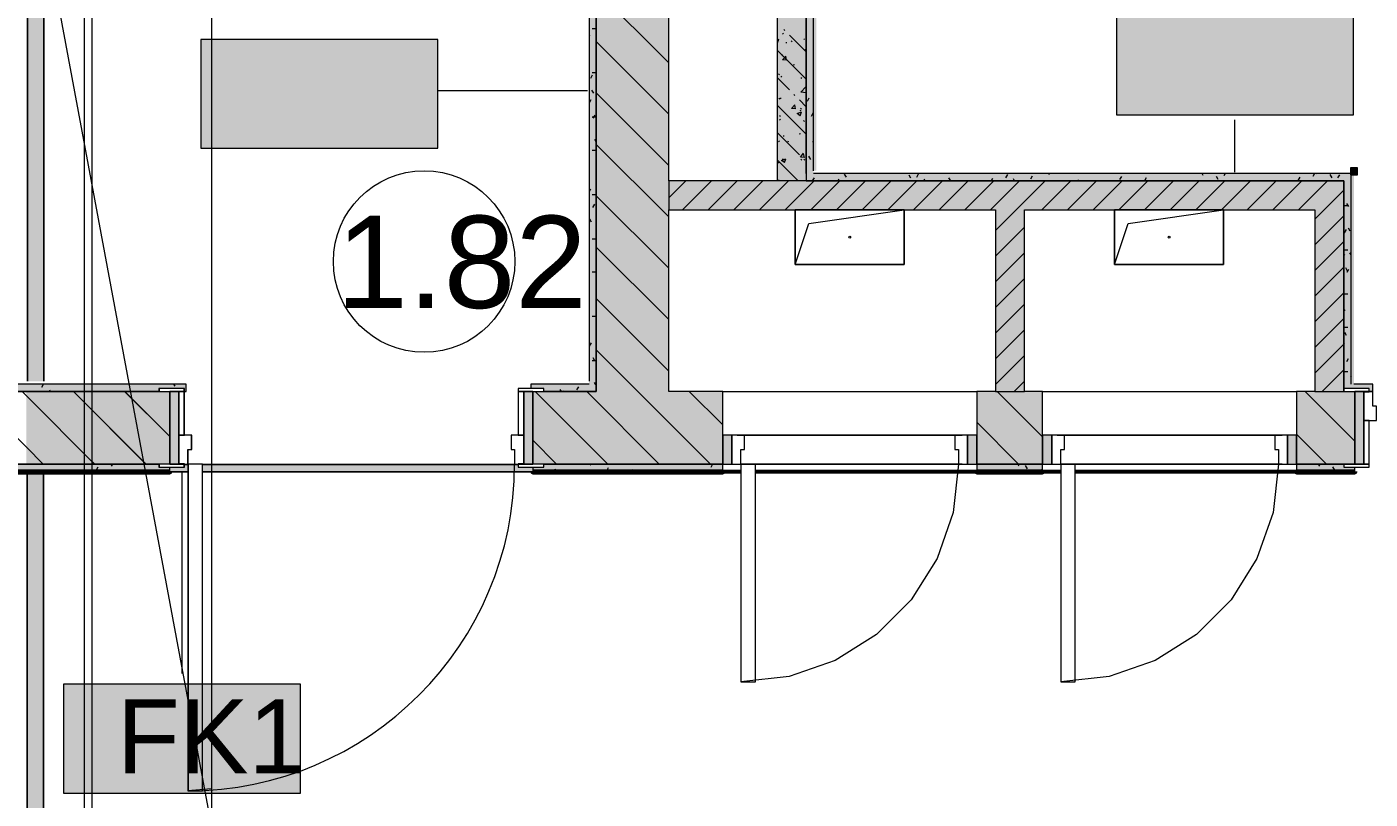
# Model space of a CAD drawing. Header units: millimetres. Extents: x -3817 to 677485, y -22715 to 103890.
# Drawn here: x 84944 to 88646, y 14389 to 16515 of the extents above; entities that cross this region are included whole.
import ezdxf

# ---------------------------------------------------------------- set-up
doc = ezdxf.new("R2010")
doc.units = ezdxf.units.MM
doc.layers.add('PDF _Геометрия', color=7, linetype='Continuous', true_color=0x1d1d1d)
doc.layers.add('PDF _Сплошная заливка', color=7, linetype='Continuous', true_color=0xffffff)
doc.layers.add('PDF _Текст', color=7, linetype='Continuous')
doc.styles.add('PDF GOST-Common', font='arial.ttf')

msp = doc.modelspace()

# ---------------------------------------------------------------- hatches: boundary and pattern name
at = {"layer": 'PDF _Сплошная заливка', "transparency": 33554559}
for color, points in [(256, [(86493.6, 15531.3), (86513.6, 15531.3), (86513.6, 18011.3), (86493.6, 18011.3), (86493.6, 15539.3)]), (256, [(86713.6, 15511.3), (86713.6, 17991.3), (86623.6, 17991.3), (86623.6, 18011.3), (86513.6, 18011.3), (86513.6, 15511.3)]), (256, [(87092, 16091.3), (87092, 16641.3), (87052, 16641.3), (87052, 16646.3), (87092, 16646.3), (87092, 16985.2), (87072, 16996.7), (87092, 17031.3), (87092, 17036.4), (87052, 17036.4), (87052, 17041.3), (87092, 17041.3), (87092, 17991.3), (87012, 17991.3), (87012, 16091.3)]), (5, [(84945.8, 15539.3), (84990.8, 15539.3), (84990.8, 17019.4), (84945.8, 17019.4), (84945.8, 15710.7)]), (5, [(84945.8, 15539.3), (84990.8, 15539.3), (84990.8, 17019.4), (84945.8, 17019.4), (84945.8, 15710.7)]), (256, [(87434.9, 16091.3), (88573.6, 16091.3), (88573.6, 16111.4), (87092, 16111.4), (87092, 16091.3)]), (256, [(88581.6, 15519.3), (88593.6, 15519.3), (88593.6, 16111.4), (88573.6, 16111.4), (88573.6, 15519.3)]), (256, [(88573.6, 16011.3), (88573.6, 16091.3), (86713.6, 16091.3), (86713.6, 16011.3), (88493.6, 16011.3)]), (256, [(87613.6, 15511.3), (87693.6, 15511.3), (87693.6, 16011.3), (87613.6, 16011.3), (87613.6, 15528.7)]), (256, [(88493.6, 15511.3), (88573.6, 15511.3), (88573.6, 16011.3), (88493.6, 16011.3), (88493.6, 15519.3)]), (256, [(85383.3, 15511.3), (85383.3, 15531.3), (71053.3, 15531.3), (71053.3, 15511.3), (85308.3, 15511.3), (85308.3, 15519.3), (85378.3, 15519.3), (85378.3, 15511.3)]), (256, [(85308.3, 15311.3), (85338.3, 15311.3), (85338.3, 15511.3), (84943.3, 15511.3), (84943.3, 15311.3)]), (256, [(88653.6, 15511.3), (88653.6, 15531.3), (88593.6, 15531.3), (88593.6, 15519.3), (88643.6, 15519.3), (88643.6, 15511.3)]), (256, [(83049.3, 15291.3), (85338.3, 15291.3), (85338.3, 15303.3), (85308.3, 15303.3), (85308.3, 15311.3), (82957.3, 15311.3), (82957.3, 15291.3), (83000.3, 15291.3)]), (5, [(84980.3, 13492.3), (84990.3, 13492.3), (84990.3, 15290.3), (84945.3, 15290.3), (84945.3, 13492.3), (84960.3, 13492.3)]), (5, [(84980.3, 13492.3), (84990.3, 13492.3), (84990.3, 15290.3), (84945.3, 15290.3), (84945.3, 13492.3), (84960.3, 13492.3)])]:
    msp.add_hatch(color=color, dxfattribs=at).paths.add_polyline_path(points)
h = msp.add_hatch(color=256, dxfattribs=at)
h.paths.add_polyline_path([(87092, 16111.4), (87112, 16111.4), (87112, 16973.6), (87092, 16985.2), (87092, 16641.3)], flags=0)
h.paths.add_polyline_path([(87112, 17019.8), (87112, 17991.3), (87092, 17991.3), (87092, 17031.3), (87101.9, 17025.6)], flags=0)
h = msp.add_hatch(color=256, dxfattribs=at)
h.paths.add_polyline_path([(85308.6, 15511.3), (85308.6, 15519.3), (85378.6, 15519.3), (85378.6, 15511.3), (85383.6, 15511.3), (85383.6, 15531.3), (85124.2, 15531.3), (85124.2, 15511.3)], flags=0)
h.paths.add_polyline_path([(86368.6, 15511.3), (86513.6, 15511.3), (86513.6, 15531.3), (86333.6, 15531.3), (86335.6, 15519.3), (86368.6, 15519.3), (86368.6, 15515.7)], flags=0)
h = msp.add_hatch(color=256, dxfattribs=at)
h.paths.add_polyline_path([(88603.6, 15311.3), (88603.6, 15511.3), (88443.6, 15511.3), (88443.6, 15311.3), (88573.6, 15311.3)], flags=0)
h.paths.add_polyline_path([(85124.2, 15311.3), (85338.6, 15311.3), (85338.6, 15511.3), (85124.2, 15511.3), (85124.2, 15419.9)], flags=0)
h.paths.add_polyline_path([(87562, 15311.3), (87743.6, 15311.3), (87743.6, 15511.3), (87562, 15511.3), (87562, 15391.3)], flags=0)
h.paths.add_polyline_path([(86368.6, 15311.3), (86862, 15311.3), (86862, 15511.3), (86338.6, 15511.3), (86338.6, 15311.3)], flags=0)
h = msp.add_hatch(color=256, dxfattribs=at)
h.paths.add_polyline_path([(85124.2, 15291.3), (85338.6, 15291.3), (85338.6, 15303.3), (85308.6, 15303.3), (85308.6, 15311.3), (85124.2, 15309.5)], flags=0)
h.paths.add_polyline_path([(98043.6, 15291.3), (98043.6, 15311.3), (97763.6, 15311.3), (97763.6, 15291.3)], flags=0)
h.paths.add_polyline_path([(88573.6, 15291.3), (88603.6, 15291.3), (88603.6, 15303.3), (88573.6, 15303.3), (88573.6, 15311.3), (88443.6, 15311.3), (88443.6, 15291.3)], flags=0)
h.paths.add_polyline_path([(96749.4, 15291.3), (97063.6, 15291.3), (97063.6, 15311.3), (96748.6, 15311.3), (96748.6, 15303.3), (96693.6, 15303.3), (96693.6, 15291.3), (96748.6, 15291.3)], flags=0)
h.paths.add_polyline_path([(89683.6, 15291.3), (91543.6, 15291.3), (91543.6, 15303.3), (91513.6, 15303.3), (91513.6, 15311.3), (89683.6, 15311), (89683.6, 15303.3), (89653.6, 15303.3), (89653.6, 15291.3)], flags=0)
h.paths.add_polyline_path([(87743.6, 15291.3), (87743.6, 15311.3), (87562, 15311.3), (87562, 15291.3)], flags=0)
h.paths.add_polyline_path([(94723.6, 15291.3), (95243.6, 15291.3), (95243.6, 15303.3), (95188.6, 15303.3), (95188.6, 15311.3), (94778.6, 15311.3), (94778.6, 15303.3), (94723.6, 15303.3)], flags=0)
h.paths.add_polyline_path([(86368.6, 15291.3), (86862, 15291.3), (86862, 15311.3), (86368.6, 15311.3), (86368.6, 15303.3), (86338.6, 15303.3), (86338.6, 15291.3)], flags=0)
h.paths.add_polyline_path([(92523.6, 15291.3), (93273.6, 15291.3), (93273.6, 15303.3), (93218.6, 15303.3), (93218.6, 15311.3), (92523.6, 15310.6), (92523.6, 15303.3), (92493.6, 15303.3), (92493.6, 15291.3)], flags=0)
at = {"layer": 'PDF _Сплошная заливка', "true_color": 0x494949, "transparency": 33554559}
h = msp.add_hatch(color=251, dxfattribs=at)
h.paths.add_polyline_path([(85338.3, 15290.3), (85388.3, 15291.3), (85388.3, 15310.4), (85378.3, 15310.4), (85378.3, 15303.3), (85338.3, 15303.3), (85338.3, 15291.3)], flags=0)
h.paths.add_polyline_path([(85428.3, 15290.3), (85453.3, 15291.3), (85453.3, 15310.4), (85428.3, 15310.4), (85428.3, 15291.3)], flags=0)
h = msp.add_hatch(color=251, dxfattribs=at)
h.paths.add_polyline_path([(85388.6, 15290.3), (85388.6, 15310.4), (85378.6, 15310.4), (85378.6, 15303.3), (85338.6, 15303.3), (85338.6, 15290.3)], flags=0)
h.paths.add_polyline_path([(86104.3, 15290.3), (86338.6, 15291.3), (86338.6, 15303.3), (86298.6, 15303.3), (86298.6, 15310.4), (85428.6, 15310.4), (85428.6, 15290.3)], flags=0)

# ---------------------------------------------------------------- linework, layer by layer
at = {"layer": 'PDF _Геометрия', "color": 7, "lineweight": 9}
for points in [[(85124.2, 5212.4), (85124.2, 16952.3), (84824.2, 17102.3), (85424.2, 17402.3), (85124.2, 17552.3), (85124.2, 29292.1)], [(85453.3, 29292.1), (85453.3, 17552.3), (85753.3, 17402.3), (85153.3, 17102.3), (85453.3, 16952.3), (85453.3, 5212.4)], [(86493.6, 17991.3), (86493.6, 15539.3)], [(87092, 16111.4), (87092, 16985.2), (87092, 16111.4), (87092, 16091.3), (88573.6, 16091.3), (87092, 16091.3), (87012, 16091.3)], [(86489.6, 16339.1), (86077.1, 16339.1)], [(88273.3, 16115.3), (88273.3, 16259.3)], [(88573.6, 16111.4), (87112, 16111.4)], [(88593.6, 15531.3), (88593.6, 16111.4)], [(86713.6, 16091.3), (86713.6, 16011.3)], [(87062, 15861.4), (87099.5, 15973.8), (87362, 16011.3)], [(87942, 15861.4), (87979.5, 15973.8), (88242, 16011.3)], [(85338.3, 15531.3), (71073.3, 15531.3)], [(86493.6, 15531.3), (86338.6, 15531.3)], [(87613.6, 15511.3), (87693.6, 15511.3)], [(88493.6, 15511.3), (88573.6, 15511.3)], [(88603.6, 15531.3), (88601.6, 15531.3)], [(83000.3, 15291.3), (85338.3, 15291.3)], [(85124.2, 15291.3), (85338.6, 15291.3)], [(85338.3, 15290.3), (85388.3, 15290.3), (85338.3, 15290.3), (85338.3, 15303.3)], [(85338.6, 15290.3), (85388.6, 15290.3), (85338.6, 15290.3), (85338.6, 15303.3)], [(85371.8, 15290.9), (85371.8, 14735)], [(86338.6, 15303.3), (86338.6, 15290.3), (85428.6, 15290.3), (86338.6, 15290.3)], [(86338.6, 15291.3), (86862, 15291.3)], [(87562, 15291.3), (87743.6, 15291.3)], [(88443.6, 15291.3), (88603.6, 15291.3)]]:
    msp.add_lwpolyline(points, dxfattribs=at)
at = {"layer": 'PDF _Геометрия', "color": 9, "lineweight": 9, "true_color": 0xc0c0c0}
for points in [[(86513.6, 17991.3), (86623.6, 17991.3), (86623.6, 18011.3), (86513.6, 18011.3), (86513.6, 17991.3), (86513.6, 15511.3), (86368.6, 15511.3), (86513.6, 15511.3), (86513.6, 15531.3), (86513.6, 18011.3), (86493.6, 18011.3), (85213.6, 18011.3), (85213.6, 17991.3), (85213.6, 17507.6), (85213.6, 18011.3), (86513.6, 18011.3)], [(87112, 16119.3), (87112, 16973.6)], [(88593.6, 16111.4), (88573.6, 16111.4)], [(88573.6, 15511.3), (88573.6, 16011.3), (88573.6, 16091.3), (88573.6, 15511.3), (88593.6, 15511.3)], [(86862, 15291.3), (86862, 15311.3), (86368.6, 15311.3), (86862, 15311.3), (86862, 15511.3), (86713.6, 15511.3), (86713.6, 16011.3), (87613.6, 16011.3), (87613.6, 15511.3), (87562, 15511.3), (87562, 15311.3), (87743.6, 15311.3), (87743.6, 15511.3), (87693.6, 15511.3), (87693.6, 16011.3), (88493.6, 16011.3), (88493.6, 15511.3), (88443.6, 15511.3), (88443.6, 15311.3), (88573.6, 15311.3), (88443.6, 15311.3), (88443.6, 15291.3)], [(71053.3, 15611.4), (71053.3, 15531.3), (71053.3, 15511.3), (85308.3, 15511.3), (84943.3, 15511.3), (71053.3, 15511.3), (71053.3, 15606.3)], [(85378.6, 15511.3), (85383.6, 15511.3), (85383.6, 15531.3), (85124.2, 15531.3)], [(85378.3, 15511.3), (85383.3, 15511.3), (85383.3, 15531.3), (85338.3, 15531.3)], [(85338.3, 15311.3), (85338.3, 15511.3)], [(85338.6, 15311.3), (85338.6, 15511.3)], [(86338.6, 15531.3), (86333.6, 15531.3), (86333.6, 15519.3)], [(86338.6, 15511.3), (86338.6, 15311.3)], [(86862, 15391.3), (86862, 15511.3), (87562, 15511.3), (87562, 15391.3)], [(87743.6, 15391.3), (87743.6, 15511.3), (88443.6, 15511.3), (88443.6, 15391.3)], [(88643.6, 15511.3), (88653.6, 15511.3), (88653.6, 15531.3), (88603.6, 15531.3)], [(88603.6, 15311.3), (88603.6, 15511.3)], [(82800.3, 15291.3), (82800.3, 15311.3), (77543.1, 15311.3), (77523.1, 15311.3), (77523.1, 15182.5), (77523.1, 15311.3), (84943.3, 15311.3), (85308.3, 15311.3), (82957.3, 15311.3), (82957.3, 15291.3), (83000.3, 15291.3)], [(85338.3, 15291.3), (85338.3, 15303.3)], [(85338.6, 15291.3), (85338.6, 15303.3)], [(86338.6, 15303.3), (86338.6, 15291.3)], [(87512, 15311.3), (86952, 15311.3)], [(87743.6, 15291.3), (87743.6, 15311.3), (87562, 15311.3), (87562, 15291.3)], [(88393.6, 15311.3), (87833.6, 15311.3)], [(88603.6, 15291.3), (88603.6, 15303.3)]]:
    msp.add_lwpolyline(points, dxfattribs=at)
at = {"layer": 'PDF _Геометрия', "color": 253, "lineweight": 9, "true_color": 0xaaaaaa}
for points in [[(85103.3, 15884.5), (85103.3, 17472)], [(85103.6, 15408.3), (85103.6, 16043.3)], [(85103.3, 14773.3), (85103.3, 15408.3)], [(86902, 15391.3), (87522, 15391.3), (86902, 15391.3)], [(87783.6, 15391.3), (88403.6, 15391.3), (87783.6, 15391.3)], [(87512, 15311.3), (87496.9, 15177.8), (87452.6, 15051), (87381.1, 14937.3), (87286.1, 14842.3), (87172.3, 14770.8), (87045.5, 14726.4), (86912, 14711.3)], [(86912, 15311.3), (87522, 15311.3), (86952, 15311.3)], [(88393.6, 15311.3), (88378.5, 15177.8), (88334.2, 15051), (88262.7, 14937.3), (88167.7, 14842.3), (88053.9, 14770.8), (87927.1, 14726.4), (87793.6, 14711.3)], [(87793.6, 15311.3), (88403.6, 15311.3), (87833.6, 15311.3)], [(88003.4, 15311.3), (88638.4, 15311.3)], [(85103.6, 13344.5), (85103.6, 14932)], [(85453.3, 14417), (85388.3, 14411.3)]]:
    msp.add_lwpolyline(points, dxfattribs=at)
at = {"layer": 'PDF _Геометрия', "color": 7, "lineweight": 9}
for points in [[(84945.8, 15539.3), (84945.8, 17019.4)], [(84945.8, 15539.3), (84945.8, 17019.4)], [(84990.8, 15539.3), (84990.8, 17019.4)], [(84990.8, 15539.3), (84990.8, 17019.4)], [(88599.9, 16573.2), (87946.8, 16573.2), (87946.8, 16273.2), (88599.9, 16273.2)], [(86077.1, 16481), (85424, 16481), (85424, 16181), (86077.1, 16181)], [(87362, 16011.3), (87362, 15861.4), (87062, 15861.4), (87062, 16011.3)], [(87362, 16011.3), (87062, 16011.3), (87062, 15861.4), (87362, 15861.4)], [(88242, 16011.3), (88242, 15861.4), (87942, 15861.4), (87942, 16011.3)], [(88242, 16011.3), (87942, 16011.3), (87942, 15861.4), (88242, 15861.4)], [(84990.3, 15290.3), (84945.3, 15290.3), (84945.3, 13492.3), (84945.3, 15290.3), (84990.3, 15290.3), (84990.3, 13492.3)], [(84945.3, 15290.3), (84945.3, 13492.3)], [(84990.3, 15290.3), (84990.3, 13492.3)], [(85378.3, 15310.4), (85388.3, 15310.4)], [(85378.6, 15310.4), (85388.6, 15310.4)], [(85428.3, 15310.4), (85453.3, 15310.4)], [(85428.3, 15290.3), (85453.3, 15290.3)], [(85428.6, 15310.4), (86298.6, 15310.4)], [(85698.4, 14704.9), (85045.2, 14704.9), (85045.2, 14404.9), (85698.4, 14404.9)]]:
    msp.add_lwpolyline(points, close=True, dxfattribs=at)
at = {"layer": 'PDF _Геометрия', "color": 250, "lineweight": 9, "true_color": 0x3c3c3c}
msp.add_lwpolyline([(84979.4, 13493.1), (85491.8, 14109.7), (85717, 14109.7), (85491.8, 14109.7), (84951.7, 17007.8)], dxfattribs=at)
at = {"layer": 'PDF _Геометрия', "lineweight": 9}
for points in [[(86713.6, 16416.2), (86513.6, 16616.2)], [(86713.6, 16274.8), (86513.6, 16474.8)], [(86713.6, 16133.4), (86513.6, 16333.4)], [(86713.6, 15991.9), (86513.6, 16191.9)], [(86713.6, 16044.3), (86760.6, 16091.3)], [(86751.3, 16011.3), (86831.3, 16091.3)], [(86822, 16011.3), (86902, 16091.3)], [(86892.7, 16011.3), (86972.7, 16091.3)], [(86963.4, 16011.3), (87043.4, 16091.3)], [(87034.2, 16011.3), (87114.2, 16091.3)], [(87104.9, 16011.3), (87184.9, 16091.3)], [(87175.6, 16011.3), (87255.6, 16091.3)], [(87246.3, 16011.3), (87326.3, 16091.3)], [(87317, 16011.3), (87397, 16091.3)], [(87387.7, 16011.3), (87467.7, 16091.3)], [(87458.4, 16011.3), (87538.4, 16091.3)], [(87529.1, 16011.3), (87609.1, 16091.3)], [(87599.8, 16011.3), (87679.8, 16091.3)], [(87613.6, 15954.4), (87670.6, 16011.3), (87750.6, 16091.3)], [(87741.3, 16011.3), (87821.3, 16091.3)], [(87812, 16011.3), (87892, 16091.3)], [(87882.7, 16011.3), (87962.7, 16091.3)], [(87953.4, 16011.3), (88033.4, 16091.3)], [(88024.1, 16011.3), (88104.1, 16091.3)], [(88094.8, 16011.3), (88174.8, 16091.3)], [(88165.5, 16011.3), (88245.5, 16091.3)], [(88236.2, 16011.3), (88316.2, 16091.3)], [(88306.9, 16011.3), (88386.9, 16091.3)], [(88377.7, 16011.3), (88457.7, 16091.3)], [(88448.4, 16011.3), (88528.4, 16091.3)], [(88493.6, 15985.8), (88519.1, 16011.3), (88573.6, 16065.8)], [(86713.6, 15850.5), (86513.6, 16050.5)], [(88493.6, 15915.1), (88573.6, 15995.1)], [(87613.6, 15883.7), (87693.6, 15963.7)], [(88493.6, 15844.4), (88573.6, 15924.4)], [(86713.6, 15709.1), (86513.6, 15909.1)], [(87613.6, 15813), (87693.6, 15893)], [(88493.6, 15773.7), (88573.6, 15853.7)], [(87613.6, 15742.2), (87693.6, 15822.2)], [(88493.6, 15703), (88573.6, 15783)], [(86713.6, 15567.7), (86513.6, 15767.7)], [(87613.6, 15671.5), (87693.6, 15751.5)], [(88493.6, 15632.3), (88573.6, 15712.3)], [(87613.6, 15600.8), (87693.6, 15680.8)], [(86828.5, 15311.3), (86628.5, 15511.3), (86513.6, 15626.2)], [(88493.6, 15561.6), (88573.6, 15641.6)], [(87613.6, 15530.1), (87693.6, 15610.1)], [(88514.1, 15511.3), (88573.6, 15570.9)], [(84989.7, 15311.3), (84943.3, 15357.8), (84789.7, 15511.3)], [(85131.1, 15311.3), (84943.3, 15499.2), (84931.1, 15511.3)], [(85272.5, 15311.3), (85072.5, 15511.3)], [(85338.3, 15387), (85213.9, 15511.3)], [(85338.6, 15387), (85214.3, 15511.3)], [(86545.6, 15311.3), (86345.6, 15511.3)], [(86687.1, 15311.3), (86487.1, 15511.3)], [(86862, 15419.3), (86769.9, 15511.3)], [(87743.6, 15386.2), (87618.4, 15511.3)], [(87665.5, 15511.3), (87693.6, 15539.4)], [(88603.6, 15374.7), (88467, 15511.3)], [(85272.8, 15311.3), (85124.2, 15459.9)], [(87677, 15311.3), (87562, 15426.4)], [(86404.2, 15311.3), (86338.6, 15377)], [(88525.5, 15311.3), (88443.6, 15393.3)], [(85131.4, 15311.3), (85124.2, 15318.5)]]:
    msp.add_lwpolyline(points, dxfattribs=at)
at = {"layer": 'PDF _Геометрия', "color": 9, "lineweight": 9, "true_color": 0xc0c0c0}
for points in [[(87012, 16561.3), (87012, 16091.3), (86713.6, 16091.3), (86713.6, 16561.3)], [(85308.6, 15511.3), (85124.2, 15511.3)], [(85124.2, 15311.3), (85308.6, 15311.3)]]:
    msp.add_lwpolyline(points, close=True, dxfattribs=at)
at = {"layer": 'PDF _Геометрия', "color": 253, "lineweight": 9, "true_color": 0x9b9b9b}
for points in [[(86502, 16511.3), (86512, 16511.3)], [(86495.3, 16491.8), (86493.6, 16488.8)], [(87111.6, 16419.8), (87112, 16419.8)], [(86502.4, 16382.2), (86497.4, 16373.5)], [(86502, 16389.4), (86512, 16389.4)], [(86506.4, 16332.8), (86501.3, 16341.5)], [(87111.6, 16328.4), (87112, 16328.4)], [(86498.3, 16314.1), (86493.6, 16305.9)], [(87099.5, 16319), (87094.4, 16310.3)], [(86502, 16267.4), (86512, 16267.4)], [(86509.5, 16272.5), (86504.5, 16263.8)], [(87110.6, 16277.4), (87105.6, 16268.7)], [(86513.6, 16198.4), (86509.5, 16205.4)], [(87112, 16198.3), (87110.7, 16200.6)], [(87111.6, 16206.5), (87112, 16206.5)], [(86502, 16176), (86512, 16176)], [(87104.5, 16150.2), (87099.5, 16158.9)], [(87203, 16101.5), (87198, 16110.2)], [(87380.7, 16098.5), (87375.7, 16107.2)], [(87401, 16109.7), (87396, 16101)], [(87646.7, 16108.6), (87641.7, 16099.9)], [(87714.8, 16104.6), (87709.7, 16095.9)], [(87762.5, 16107.8), (87760.5, 16111.4)], [(87960.5, 16103.5), (87955.5, 16094.8)], [(88186, 16105.9), (88182.8, 16111.4)], [(88227.6, 16094.7), (88222.6, 16103.4)], [(88246.6, 16111.4), (88242.8, 16104.8)], [(88493, 16111.4), (88488.6, 16103.7)], [(88499.7, 16111.1), (88499.6, 16111.4)], [(88541.4, 16099.9), (88536.4, 16108.6)], [(88561.6, 16108.4), (88556.6, 16099.6)], [(86497.2, 16068.4), (86493.6, 16062.1)], [(87113.6, 16099.7), (87108.8, 16091.3)], [(87181.6, 16095.6), (87179.2, 16091.3)], [(87420.1, 16091.3), (87417.3, 16096.1)], [(87490.4, 16091.4), (87485.4, 16100.1)], [(87605.1, 16097.5), (87601.5, 16091.3)], [(87666.4, 16091.3), (87663.1, 16097.2)], [(87842.4, 16091.3), (87840.8, 16094.2)], [(88028.5, 16099.4), (88023.9, 16091.3)], [(88452, 16101.3), (88446.9, 16092.6)], [(88593.6, 16070.5), (88593.2, 16071.1)], [(86502, 16054.1), (86512, 16054.1)], [(88587.1, 16020.7), (88582.1, 16029.4)], [(86508.4, 16026.8), (86503.4, 16018.1)], [(88574.6, 16023.6), (88584.7, 16023.6)], [(86500.4, 15977.4), (86495.4, 15986.1)], [(88579.9, 15957), (88574.8, 15948.3)], [(88591.2, 15952.7), (88586.2, 15961.4)], [(86502, 15932.1), (86512, 15932.1)], [(88575.8, 15889), (88573.6, 15885.2)], [(88574.6, 15901.7), (88584.7, 15901.7)], [(88593.6, 15887.6), (88590.2, 15893.4)], [(88584.1, 15843), (88579.1, 15851.7)], [(88586.9, 15847.4), (88581.9, 15838.7)], [(86502, 15840.7), (86512, 15840.7)], [(88574.6, 15779.8), (88584.7, 15779.8)], [(88577, 15733.3), (88573.6, 15739.3)], [(86502, 15718.8), (86512, 15718.8)], [(88574.6, 15688.3), (88584.7, 15688.3)], [(88581.1, 15665.3), (88576.1, 15674)], [(86499.1, 15645), (86494.1, 15636.2)], [(88574.7, 15643.3), (88573.6, 15641.4)], [(86502, 15596.9), (86512, 15596.9)], [(86509.7, 15595.6), (86504.6, 15604.3)], [(88585.8, 15601.6), (88580.8, 15592.9)], [(88574.6, 15566.4), (88584.7, 15566.4)], [(88593.6, 15554.1), (88592, 15551.3)], [(84989.8, 15530.7), (84984.8, 15522)], [(85009.4, 15511.3), (85007.6, 15514.5)], [(85084.3, 15511.4), (85084.3, 15511.3)], [(85352.8, 15526.2), (85349.8, 15531.3)], [(85353.1, 15526.2), (85350.1, 15531.3)], [(86417.5, 15511.3), (86414.3, 15516.9)], [(86422.9, 15513), (86422, 15511.3)], [(86464.6, 15524.1), (86459.5, 15515.4)], [(86513.6, 15527.8), (86511.5, 15531.3), (86508.7, 15536.3)], [(84995.6, 15291.3), (84993.4, 15295.1)], [(85140.1, 15303.2), (85135, 15294.5)], [(85140.4, 15303.2), (85135.3, 15294.5)], [(85180, 15311.3), (85176.7, 15305.6)], [(85180.3, 15311.3), (85177, 15305.6)], [(86403.7, 15291.3), (86400.1, 15297.6)], [(86447.3, 15311.3), (86447.3, 15311.3)], [(86499.6, 15308.2), (86497.8, 15311.3)], [(86546.7, 15300.7), (86541.7, 15292)], [(86579.7, 15291.3), (86577.8, 15294.6)], [(86614.8, 15296.6), (86611.7, 15291.3)], [(86834.1, 15310.8), (86829.1, 15302.1)], [(87679.1, 15311.3), (87676, 15305.9)], [(87701.9, 15298.4), (87696.8, 15307.2)], [(87741.2, 15291.3), (87738.5, 15296)], [(88507.1, 15305.8), (88503.9, 15311.3)], [(88523.8, 15311.3), (88522.8, 15309.6)], [(88548.7, 15294.7), (88543.7, 15303.4)]]:
    msp.add_lwpolyline(points, dxfattribs=at)
at = {"layer": 'PDF _Геометрия', "color": 252, "lineweight": 9, "true_color": 0x878787}
for points in [[(87012, 16480.2), (87016.4, 16481.9)], [(87012.8, 16471.1), (87016.4, 16481.8)], [(87026.9, 16495.8), (87029.6, 16497.9)], [(87033.1, 16505.3), (87030.6, 16507.9)], [(87035.8, 16472.2), (87039.1, 16472.7)], [(87092, 16446.5), (87045.7, 16492.8)], [(87051, 16476.7), (87053.8, 16474.9)], [(87085.1, 16482.4), (87087.6, 16480.2)], [(87012, 16471.7), (87012.8, 16471.1)], [(87092, 16371), (87012, 16451)], [(87024.8, 16436.7), (87027.4, 16438.7)], [(87088.4, 16452.8), (87091.3, 16451)], [(87037.7, 16423.5), (87027.1, 16424.5), (87035.7, 16434.7)], [(87037.7, 16423.5), (87035.7, 16434.6)], [(87056.3, 16411), (87059.6, 16411.4)], [(87045.7, 16341.9), (87012, 16375.6)], [(87015.6, 16386.3), (87018.4, 16384.5)], [(87022.6, 16377.5), (87025.3, 16379.5)], [(87077.7, 16376.3), (87080.2, 16374.1)], [(87012, 16341.1), (87012.9, 16341.3)], [(87060.7, 16326.8), (87058.2, 16329.3)], [(87092, 16333.6), (87077.3, 16335.9), (87091.1, 16350.3)], [(87092, 16342.9), (87091.1, 16350.2)], [(87092, 16220.1), (87012, 16300.1)], [(87016.7, 16319.5), (87019.1, 16317.2)], [(87020.4, 16318.3), (87023.1, 16320.3)], [(87062.4, 16289.8), (87051.8, 16290.7), (87060.3, 16300.9)], [(87062.4, 16289.7), (87060.3, 16300.9)], [(87092, 16295.6), (87073.3, 16314.2)], [(87075.9, 16291.5), (87078.7, 16289.7)], [(87018.3, 16259.1), (87020.9, 16261.1)], [(87018.4, 16271.6), (87021.3, 16269.8)], [(87075.7, 16270.6), (87066.8, 16276.6), (87079.3, 16281.4)], [(87075.1, 16285.5), (87078.4, 16285.9)], [(87075.7, 16270.5), (87079.3, 16281.3)], [(87084.6, 16257.3), (87087, 16255)], [(87073.3, 16163.4), (87012, 16224.7)], [(87028.3, 16215.4), (87031.6, 16215.8)], [(87072.8, 16221.2), (87076.1, 16221.7)], [(87016.1, 16199.9), (87018.8, 16201.9)], [(87040.5, 16201.1), (87043.3, 16199.3)], [(87069.9, 16091.3), (87012, 16149.2)], [(87014, 16140.7), (87016.6, 16142.8)], [(87032.4, 16141.7), (87023.6, 16147.6), (87036, 16152.4)], [(87026, 16151.1), (87029.3, 16151.5)], [(87032.4, 16141.6), (87036, 16152.4)], [(87087.1, 16156), (87076.4, 16157), (87085, 16167.2)], [(87077.2, 16151.2), (87079.7, 16148.9)], [(87087.1, 16156), (87085, 16167.1)], [(87088.4, 16148.3), (87085.9, 16150.8)], [(87016.1, 16094.4), (87018.6, 16092.1)]]:
    msp.add_lwpolyline(points, dxfattribs=at)
at = {"layer": 'PDF _Геометрия', "color": 7, "lineweight": 20}
msp.add_lwpolyline([(88591.6, 16127.1), (88591.6, 16107.6), (88611.6, 16107.6), (88611.6, 16127.1)], close=True, dxfattribs=at)
at = {"layer": 'PDF _Геометрия', "color": 253, "lineweight": 13, "true_color": 0xaaaaaa}
for points in [[(85378.3, 15519.3), (85308.3, 15519.3), (85308.3, 15511.3), (85378.3, 15511.3)], [(85378.6, 15519.3), (85308.6, 15519.3), (85308.6, 15511.3), (85378.6, 15511.3)], [(85363.3, 15511.3), (85338.3, 15511.3), (85338.3, 15311.3), (85363.3, 15311.3)], [(85363.6, 15511.3), (85338.6, 15511.3), (85338.6, 15311.3), (85363.6, 15311.3)], [(85378.3, 15511.3), (85363.3, 15511.3), (85363.3, 15391.3), (85378.3, 15391.3)], [(85378.6, 15511.3), (85363.6, 15511.3), (85363.6, 15391.3), (85378.6, 15391.3)], [(86298.6, 15519.3), (86298.6, 15511.3), (86368.6, 15511.3), (86368.6, 15519.3)], [(86298.6, 15511.3), (86298.6, 15391.3), (86313.6, 15391.3), (86313.6, 15511.3)], [(86313.6, 15511.3), (86313.6, 15311.3), (86338.6, 15311.3), (86338.6, 15511.3)], [(88643.6, 15511.3), (88643.6, 15519.3), (88573.6, 15519.3), (88573.6, 15511.3)], [(88628.6, 15311.3), (88628.6, 15511.3), (88603.6, 15511.3), (88603.6, 15311.3)], [(88653.6, 15511.3), (88628.6, 15511.3), (88628.6, 15431.3), (88663.6, 15431.3), (88663.6, 15471.3), (88653.6, 15471.3)], [(88643.6, 15510.3), (88643.6, 15511.3), (88628.6, 15511.3), (88628.6, 15510.3)], [(88643.6, 15311.3), (88643.6, 15431.3), (88628.6, 15431.3), (88628.6, 15311.3)], [(85388.3, 15311.3), (85388.3, 15351.3), (85398.3, 15351.3), (85398.3, 15391.3), (85363.3, 15391.3), (85363.3, 15311.3)], [(85388.6, 15311.3), (85388.6, 15351.3), (85398.6, 15351.3), (85398.6, 15391.3), (85363.6, 15391.3), (85363.6, 15311.3)], [(86288.6, 15311.3), (86313.6, 15311.3), (86313.6, 15391.3), (86278.6, 15391.3), (86278.6, 15351.3), (86288.6, 15351.3)], [(86887, 15391.3), (86862, 15391.3), (86862, 15311.3), (86887, 15311.3)], [(86912, 15311.3), (86912, 15351.3), (86922, 15351.3), (86922, 15391.3), (86887, 15391.3), (86887, 15311.3)], [(87512, 15311.3), (87537, 15311.3), (87537, 15391.3), (87502, 15391.3), (87502, 15351.3), (87512, 15351.3)], [(87537, 15391.3), (87537, 15311.3), (87562, 15311.3), (87562, 15391.3)], [(87768.6, 15391.3), (87743.6, 15391.3), (87743.6, 15311.3), (87768.6, 15311.3)], [(87793.6, 15311.3), (87793.6, 15351.3), (87803.6, 15351.3), (87803.6, 15391.3), (87768.6, 15391.3), (87768.6, 15311.3)], [(88393.6, 15311.3), (88418.6, 15311.3), (88418.6, 15391.3), (88383.6, 15391.3), (88383.6, 15351.3), (88393.6, 15351.3)], [(88418.6, 15391.3), (88418.6, 15311.3), (88443.6, 15311.3), (88443.6, 15391.3)], [(85378.3, 15311.3), (85308.3, 15311.3), (85308.3, 15303.3), (85378.3, 15303.3)], [(85378.6, 15311.3), (85308.6, 15311.3), (85308.6, 15303.3), (85378.6, 15303.3)], [(85378.3, 15312.3), (85363.3, 15312.3), (85363.3, 15311.3), (85378.3, 15311.3)], [(85378.6, 15312.3), (85363.6, 15312.3), (85363.6, 15311.3), (85378.6, 15311.3)], [(85388.3, 14411.3), (85428.3, 14411.3), (85428.3, 15311.3), (85388.3, 15311.3)], [(85388.6, 14411.3), (85428.6, 14411.3), (85428.6, 15311.3), (85388.6, 15311.3)], [(86298.6, 15312.3), (86298.6, 15311.3), (86313.6, 15311.3), (86313.6, 15312.3)], [(86298.6, 15311.3), (86298.6, 15303.3), (86368.6, 15303.3), (86368.6, 15311.3)], [(86912, 14711.3), (86952, 14711.3), (86952, 15311.3), (86912, 15311.3)], [(87793.6, 14711.3), (87833.6, 14711.3), (87833.6, 15311.3), (87793.6, 15311.3)], [(88643.6, 15303.3), (88643.6, 15311.3), (88573.6, 15311.3), (88573.6, 15303.3)]]:
    msp.add_lwpolyline(points, close=True, dxfattribs=at)
at = {"layer": 'PDF _Геометрия', "color": 231, "lineweight": 70, "true_color": 0xff80c0}
for points in [[(83000.3, 15291.3), (83000.3, 15290.3), (85338.3, 15290.3), (85338.3, 15291.3)], [(85124.2, 15290.3), (85338.6, 15290.3), (85338.6, 15291.3)], [(86338.6, 15291.3), (86338.6, 15290.3), (86862, 15290.3), (86862, 15291.3)], [(87562, 15291.3), (87562, 15290.3), (87743.6, 15290.3), (87743.6, 15291.3)], [(88443.6, 15291.3), (88443.6, 15290.3), (88603.6, 15290.3), (88603.6, 15291.3)]]:
    msp.add_lwpolyline(points, dxfattribs=at)
at = {"layer": 'PDF _Геометрия', "color": 231, "lineweight": 9, "true_color": 0xff80c0}
for points in [[(85338.3, 15291.3), (83000.3, 15291.3)], [(85338.6, 15291.3), (85124.2, 15291.3)], [(86862, 15291.3), (86338.6, 15291.3)], [(87743.6, 15291.3), (87562, 15291.3)], [(88603.6, 15291.3), (88523.6, 15291.3), (88443.6, 15291.3)]]:
    msp.add_lwpolyline(points, dxfattribs=at)
at = {"layer": 'PDF _Геометрия', "color": 231, "lineweight": 53, "true_color": 0xff80c0}
for points in [[(86862, 15291.3), (86912, 15291.3)], [(86912, 15290.3), (86862, 15290.3)], [(86952, 15291.3), (87562, 15291.3)], [(87562, 15290.3), (86952, 15290.3)], [(87743.6, 15291.3), (87793.6, 15291.3)], [(87793.6, 15290.3), (87743.6, 15290.3)], [(87833.6, 15291.3), (88443.6, 15291.3)], [(88443.6, 15290.3), (87833.6, 15290.3)]]:
    msp.add_lwpolyline(points, dxfattribs=at)
at = {"layer": 'PDF _Геометрия', "color": 7, "lineweight": 9}
for centre, radius in [((86039.1, 15869.2), 250), ((86039.1, 15869.2), 250), ((87212, 15936.3), 2.5), ((88092, 15936.3), 2.5)]:
    msp.add_circle(centre, radius, dxfattribs=at)
at = {"layer": 'PDF _Геометрия', "color": 253, "lineweight": 9, "true_color": 0xaaaaaa}
msp.add_arc((85388.6, 15311.4), 900, 270.0001, 359.9998, dxfattribs=at)
at = {"layer": 'PDF _Сплошная заливка', "color": 1, "lineweight": 35, "transparency": 33554559}
for points in [[(87120, 16119.3), (87120, 16969), (87112, 16119.3), (87112, 16973.6)], [(88591.6, 16107.6), (88611.6, 16107.6), (88591.6, 16127.1), (88611.6, 16127.1)], [(88601.6, 15531.3), (88601.6, 16111.4), (88593.6, 15531.3), (88593.6, 16111.4)]]:
    msp.add_solid(points, dxfattribs=at)
at = {"layer": 'PDF _Сплошная заливка', "lineweight": 9, "transparency": 33554559}
for points in [[(88599.9, 16573.2), (87946.8, 16573.2), (88599.9, 16273.2), (87946.8, 16273.2)], [(86077.1, 16481), (85424, 16481), (86077.1, 16181), (85424, 16181)], [(85698.4, 14704.9), (85045.2, 14704.9), (85698.4, 14404.9), (85045.2, 14404.9)]]:
    msp.add_solid(points, dxfattribs=at)
at = {"layer": 'PDF _Сплошная заливка', "lineweight": 35, "transparency": 33554559}
for points in [[(85338.3, 15311.3), (85363.3, 15311.3), (85338.3, 15511.3), (85363.3, 15511.3)], [(85338.6, 15311.3), (85363.6, 15311.3), (85338.6, 15511.3), (85363.6, 15511.3)], [(86313.6, 15311.3), (86338.6, 15311.3), (86313.6, 15511.3), (86338.6, 15511.3)], [(88628.6, 15311.3), (88628.6, 15511.3), (88603.6, 15311.3), (88603.6, 15511.3)], [(86862, 15311.3), (86887, 15311.3), (86862, 15391.3), (86887, 15391.3)], [(87537, 15311.3), (87562, 15311.3), (87537, 15391.3), (87562, 15391.3)], [(87743.6, 15311.3), (87768.6, 15311.3), (87743.6, 15391.3), (87768.6, 15391.3)], [(88418.6, 15311.3), (88443.6, 15311.3), (88418.6, 15391.3), (88443.6, 15391.3)]]:
    msp.add_solid(points, dxfattribs=at)
at = {"layer": 'PDF _Сплошная заливка', "color": 254, "lineweight": 35, "true_color": 0xffb9dc, "transparency": 33554559}
for points in [[(85338.3, 15290.3), (85338.3, 15291.3), (83049.3, 15290.3)], [(85338.6, 15290.3), (85338.6, 15291.3), (85124.2, 15290.3)], [(86912, 15290.3), (86912, 15291.3), (86862, 15290.3)], [(87562, 15290.3), (87562, 15291.3), (87552.9, 15290.3)], [(88443.6, 15290.3), (88443.6, 15291.3), (88100.2, 15290.3)]]:
    msp.add_solid(points, dxfattribs=at)

# ---------------------------------------------------------------- texts
at = {"layer": 'PDF _Текст', "color": 250, "true_color": 0x3c3c3c, "insert": (85797.2, 15866.4), "char_height": 254, "attachment_point": 4, "style": 'PDF GOST-Common'}
msp.add_mtext('1.82', dxfattribs=at)
at = {"layer": 'PDF _Текст', "insert": (85192.3, 14561.5), "char_height": 203.2, "attachment_point": 4, "style": 'PDF GOST-Common'}
msp.add_mtext('FK1', dxfattribs=at)

doc.saveas('drawing.dxf')
